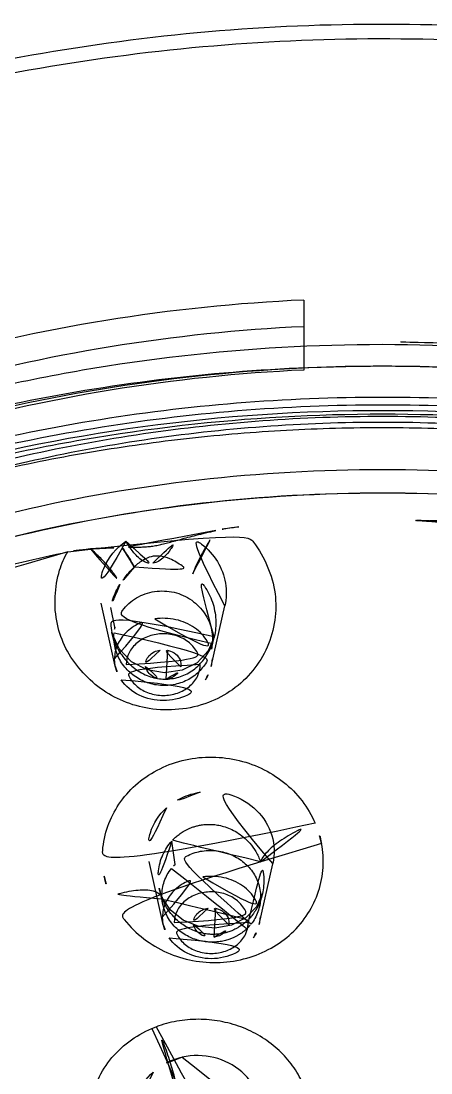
# Model space of a CAD drawing. Extents: x 16296684858 to 16296688009, y -37409618718 to -37409616409.
# Drawn here: x 16296685853.21 to 16296685863.59, y -37409617573.46 to -37409617546.79 of the extents above; entities that cross this region are included whole.
import ezdxf

# ---------------------------------------------------------------- set-up
doc = ezdxf.new("R2010")
doc.units = 0
doc.header["$LTSCALE"] = 10
doc.header["$MEASUREMENT"] = 0
doc.layers.get('0').update_dxf_attribs({"linetype": 'CONTINUOUS'})

msp = doc.modelspace()

# ---------------------------------------------------------------- linework, layer by layer
at = {"color": 7, "linetype": 'Continuous', "lineweight": 30}
for p, q in [((16296685860.36381, -37409617553.862343), (16296685860.36372, -37409617555.637398)), ((16296685855.592871, -37409617563.149933), (16296685855.2314, -37409617561.546021)), ((16296685855.584721, -37409617562.158401), (16296685855.480801, -37409617561.654442)), ((16296685858.02047, -37409617563.150238), (16296685858.366899, -37409617561.614868)), ((16296685855.499649, -37409617562.284409), (16296685855.585899, -37409617562.667168)), ((16296685858.028721, -37409617562.718613), (16296685858.100201, -37409617562.40181)), ((16296685856.88485, -37409617563.475243), (16296685856.925409, -37409617562.748329)), ((16296685855.592871, -37409617563.149933), (16296685855.57169, -37409617562.960381)), ((16296685858.0417, -37409617562.960381), (16296685858.02047, -37409617563.150238)), ((16296685857.10639, -37409617568.17308), (16296685857.02198, -37409617567.579369)), ((16296685856.80863, -37409617569.692528), (16296685856.449711, -37409617568.099983)), ((16296685859.236231, -37409617569.692833), (16296685859.5835, -37409617568.15374)), ((16296685856.7132, -37409617568.813972), (16296685856.79899, -37409617569.194931)), ((16296685856.77294, -37409617568.999283), (16296685856.71487, -37409617568.820824)), ((16296685859.24597, -37409617569.236107), (16296685859.320129, -37409617568.907089)), ((16296685858.100611, -37409617570.017853), (16296685858.138029, -37409617569.289917)), ((16296685856.80863, -37409617569.692528), (16296685856.787439, -37409617569.502968)), ((16296685858.938761, -37409617569.788643), (16296685858.983589, -37409617569.549927)), ((16296685859.25745, -37409617569.502968), (16296685859.236231, -37409617569.692833)), ((16296685856.521811, -37409617572.332474), (16296685856.62775, -37409617572.290154))]:
    msp.add_line(p, q, dxfattribs=at)
for points in [[(16296685858.09749, -37409617562.413582), (16296685857.94557, -37409617562.761177), (16296685857.66622, -37409617563.058357), (16296685857.285601, -37409617563.250511), (16296685856.84207, -37409617563.314217), (16296685856.40299, -37409617563.239868), (16296685856.004129, -37409617563.032318), (16296685855.686769, -37409617562.708931), (16296685855.507721, -37409617562.299461)], [(16296685859.320829, -37409617568.905258), (16296685859.171009, -37409617569.250816), (16296685858.899611, -37409617569.527542), (16296685858.53183, -37409617569.713913), (16296685858.123249, -37409617569.786499), (16296685857.707069, -37409617569.744019), (16296685857.315201, -37409617569.588913), (16296685856.99061, -37409617569.332397), (16296685856.773029, -37409617568.999496)]]:
    msp.add_lwpolyline(points, dxfattribs=at)
for centre, radius, start, end in [((16296685862.36367, -37409617598.937073), 44.012175, 87.3955453, 92.6044547), ((16296685862.36359, -37409617599.706848), 40.258658, 82.6784509, 97.3215491), ((16296685862.36359, -37409617599.646492), 40.199071, 84.808422, 95.1929513), ((16296685856.68782, -37409617562.40667), 1.130693, 167.3177686, 174.5796422), ((16296685856.9384, -37409617562.473251), 1.117591, 347.3667852, 354.6358293), ((16296685858.36825, -37409617568.115967), 2.491971, 10.8947583, 23.2976537), ((16296685857.908251, -37409617568.985931), 1.141803, 134.6104887, 141.4524286), ((16296685857.785219, -37409617567.98745), 2.520721, 191.0099337, 203.2494378), ((16296685858.18862, -37409617568.481216), 1.512472, 191.2427707, 202.1450662)]:
    msp.add_arc(centre, radius, start, end, dxfattribs=at)
for points, knots in [([(16296685838.436371, -37409617553.029137), (16296685840.97139, -37409617551.585327), (16296685846.404711, -37409617549.172546), (16296685855.129419, -37409617547.109581), (16296685864.175039, -37409617546.626968), (16296685873.1404, -37409617547.746811), (16296685881.63249, -37409617550.422127), (16296685889.27632, -37409617554.54583), (16296685895.72501, -37409617559.943871), (16296685899.087959, -37409617564.327873), (16296685900.45472, -37409617566.63784)], [0, 0, 0, 0, 0.12552644, 0.253952699, 0.383757922, 0.513215735, 0.640651098, 0.76469359, 0.884512769, 1, 1, 1, 1]), ([(16296685838.592569, -37409617553.293793), (16296685841.094, -37409617551.886131), (16296685846.44771, -37409617549.53054), (16296685855.034121, -37409617547.500923), (16296685863.93799, -37409617546.997887), (16296685872.77363, -37409617548.044617), (16296685881.162519, -37409617550.597397), (16296685888.743959, -37409617554.553101), (16296685895.184231, -37409617559.745941), (16296685898.591021, -37409617563.976387), (16296685899.993099, -37409617566.210403)], [0, 0, 0, 0, 0.125457381, 0.253874606, 0.383717193, 0.513251754, 0.64078535, 0.764908658, 0.884716325, 1, 1, 1, 1]), ([(16296685860.36381, -37409617553.862343), (16296685858.68504, -37409617553.938744), (16296685855.347509, -37409617554.282806), (16296685850.466339, -37409617555.367378), (16296685845.810181, -37409617556.998489), (16296685841.466311, -37409617559.145714), (16296685837.5154, -37409617561.769569), (16296685834.03162, -37409617564.822166), (16296685831.081169, -37409617568.247757), (16296685828.72131, -37409617571.983353), (16296685826.999161, -37409617575.959999), (16296685825.95048, -37409617580.101013), (16296685825.715441, -37409617582.924667), (16296685825.715521, -37409617584.328484)], [0, 0, 0, 0, 0.099210733, 0.197561228, 0.294551615, 0.389763592, 0.482889998, 0.57376039, 0.662366638, 0.748874286, 0.833626606, 0.91712652, 1, 1, 1, 1]), ([(16296685826.515511, -37409617584.328484), (16296685826.51544, -37409617582.956413), (16296685826.74498, -37409617580.196587), (16296685827.769131, -37409617576.149071), (16296685829.45105, -37409617572.261993), (16296685831.755859, -37409617568.610123), (16296685834.6376, -37409617565.26078), (16296685838.040421, -37409617562.275497), (16296685841.89978, -37409617559.708672), (16296685846.143311, -37409617557.607079), (16296685850.69236, -37409617556.009323), (16296685855.46175, -37409617554.945137), (16296685858.723209, -37409617554.605698), (16296685860.36385, -37409617554.529388)], [0, 0, 0, 0, 0.082880526, 0.166386338, 0.251142583, 0.337651706, 0.426256921, 0.517124145, 0.610245984, 0.705453023, 0.802439313, 0.90078784, 1, 1, 1, 1]), ([(16296685899.665291, -37409617586.045883), (16296685899.665211, -37409617584.631042), (16296685899.430229, -37409617581.78392), (16296685898.382059, -37409617577.606354), (16296685896.660971, -37409617573.593384), (16296685894.301901, -37409617569.8181), (16296685891.34992, -37409617566.348503), (16296685887.858789, -37409617563.246948), (16296685883.89806, -37409617560.572929), (16296685879.540119, -37409617558.372978), (16296685874.86268, -37409617556.685989), (16296685869.95155, -37409617555.543823), (16296685864.900961, -37409617554.968437), (16296685859.80724, -37409617554.969658), (16296685854.763269, -37409617555.546333), (16296685849.86208, -37409617556.687202), (16296685845.194071, -37409617558.370506), (16296685840.84341, -37409617560.565277), (16296685836.887621, -37409617563.233139), (16296685833.39843, -37409617566.328491), (16296685830.444389, -37409617569.794228), (16296685828.080009, -37409617573.570251), (16296685826.352989, -37409617577.588867), (16296685825.30089, -37409617581.774803), (16296685825.06522, -37409617584.628159), (16296685825.0653, -37409617586.045883)], [0, 0, 0, 0, 0.039480573, 0.079296804, 0.119690272, 0.160821969, 0.203059758, 0.246376118, 0.290732494, 0.336042186, 0.382252965, 0.429155458, 0.47642631, 0.523791486, 0.570989488, 0.617786329, 0.663899361, 0.709132394, 0.753418549, 0.796672849, 0.838889695, 0.88006022, 0.920531113, 0.960438825, 1, 1, 1, 1]), ([(16296685901.025749, -37409617587.723747), (16296685901.02533, -37409617585.616272), (16296685900.516331, -37409617581.350456), (16296685898.269831, -37409617575.243042), (16296685894.639311, -37409617569.634277), (16296685889.777809, -37409617564.740517), (16296685883.87981, -37409617560.738632), (16296685877.17182, -37409617557.773514), (16296685869.908159, -37409617555.950706), (16296685862.361641, -37409617555.335838), (16296685854.81539, -37409617555.951241), (16296685847.552361, -37409617557.774353), (16296685840.84539, -37409617560.739868), (16296685834.94833, -37409617564.741814), (16296685830.08753, -37409617569.635674), (16296685826.45793, -37409617575.245049), (16296685824.21244, -37409617581.353127), (16296685823.70435, -37409617585.619324), (16296685823.70442, -37409617587.726952)], [0, 0, 0, 0, 0.056788102, 0.114505619, 0.173904519, 0.235421111, 0.299151519, 0.36485857, 0.43204217, 0.500009946, 0.567975549, 0.635153529, 0.700853634, 0.764575878, 0.826087762, 0.88548764, 0.94320817, 1, 1, 1, 1]), ([(16296685825.7153, -37409617586.045883), (16296685825.715219, -37409617584.655937), (16296685825.945749, -37409617581.858597), (16296685826.9751, -37409617577.753769), (16296685828.66584, -37409617573.810478), (16296685830.98344, -37409617570.100922), (16296685833.883381, -37409617566.692017), (16296685837.31287, -37409617563.644798), (16296685841.20385, -37409617561.017509), (16296685845.485069, -37409617558.855942), (16296685850.080441, -37409617557.198257), (16296685854.90572, -37409617556.075722), (16296685859.86862, -37409617555.510078), (16296685864.87429, -37409617555.511093), (16296685869.83116, -37409617556.077744), (16296685874.647551, -37409617557.198837), (16296685879.234699, -37409617558.852966), (16296685883.509781, -37409617561.00956), (16296685887.396749, -37409617563.630898), (16296685890.82514, -37409617566.672073), (16296685893.72794, -37409617570.077164), (16296685896.05167, -37409617573.78746), (16296685897.749189, -37409617577.73642), (16296685898.783381, -37409617581.849541), (16296685899.015209, -37409617584.653061), (16296685899.015301, -37409617586.045883)], [0, 0, 0, 0, 0.039474285, 0.079290558, 0.119687987, 0.160818636, 0.203049312, 0.246357654, 0.290706797, 0.336012441, 0.382214469, 0.429115805, 0.476390614, 0.523763173, 0.570969719, 0.61777358, 0.66388826, 0.709126849, 0.753412861, 0.796664323, 0.838879123, 0.880053881, 0.920533265, 0.960444101, 1, 1, 1, 1]), ([(16296685860.36372, -37409617555.637398), (16296685858.723049, -37409617555.713707), (16296685855.46155, -37409617556.053146), (16296685850.692101, -37409617557.117378), (16296685846.14303, -37409617558.715157), (16296685841.899481, -37409617560.816772), (16296685838.040131, -37409617563.383636), (16296685834.637329, -37409617566.368919), (16296685831.755619, -37409617569.718269), (16296685829.45085, -37409617573.370117), (16296685827.768961, -37409617577.257187), (16296685826.744841, -37409617581.304672), (16296685826.515301, -37409617584.064461), (16296685826.515381, -37409617585.436478)], [0, 0, 0, 0, 0.099213552, 0.197563166, 0.294550231, 0.389757737, 0.482879749, 0.573746875, 0.66235175, 0.748860311, 0.833615793, 0.917120643, 1, 1, 1, 1]), ([(16296685824.372299, -37409617587.729851), (16296685824.389709, -37409617585.667099), (16296685824.920071, -37409617581.495628), (16296685827.157881, -37409617575.531593), (16296685830.739889, -37409617570.058937), (16296685835.517509, -37409617565.28669), (16296685841.301821, -37409617561.386047), (16296685847.87216, -37409617558.496536), (16296685854.98189, -37409617556.72081), (16296685862.366079, -37409617556.122093), (16296685869.7502, -37409617556.721718), (16296685876.859751, -37409617558.498306), (16296685883.429831, -37409617561.388519), (16296685889.21382, -37409617565.28978), (16296685893.991131, -37409617570.062508), (16296685897.57283, -37409617575.535507), (16296685899.81036, -37409617581.499786), (16296685900.340521, -37409617585.671387), (16296685900.357821, -37409617587.734192)], [0, 0, 0, 0, 0.05678601, 0.114514615, 0.173928905, 0.235458901, 0.299192793, 0.364892258, 0.432055309, 0.499996706, 0.567938184, 0.635101458, 0.700801363, 0.764536033, 0.826067175, 0.885482865, 0.943212823, 1, 1, 1, 1]), ([(16296685900.114321, -37409617587.75853), (16296685900.098921, -37409617585.708107), (16296685899.57535, -37409617581.561142), (16296685897.3554, -37409617575.631157), (16296685893.79826, -37409617570.189163), (16296685889.051649, -37409617565.443123), (16296685883.303459, -37409617561.563499), (16296685876.77319, -37409617558.689217), (16296685869.7062, -37409617556.922401), (16296685862.366079, -37409617556.326073), (16296685855.02593, -37409617556.921509), (16296685847.958879, -37409617558.687431), (16296685841.428499, -37409617561.56086), (16296685835.68012, -37409617565.43972), (16296685830.933201, -37409617570.185097), (16296685827.375641, -37409617575.62664), (16296685825.15523, -37409617581.556343), (16296685824.63135, -37409617585.703239), (16296685824.61581, -37409617587.753677)], [0, 0, 0, 0, 0.056786885, 0.114515065, 0.173928584, 0.235458445, 0.299193404, 0.364895142, 0.432061271, 0.500005875, 0.567949921, 0.635114431, 0.700813793, 0.7645461, 0.826073551, 0.885485329, 0.943212676, 1, 1, 1, 1]), ([(16296685825.065081, -37409617587.803146), (16296685825.065001, -37409617586.388947), (16296685825.2994, -37409617583.543716), (16296685826.34602, -37409617579.367928), (16296685828.06666, -37409617575.352631), (16296685830.42688, -37409617571.574692), (16296685833.38052, -37409617568.103554), (16296685836.871, -37409617565.002708), (16296685840.83256, -37409617562.328232), (16296685845.191351, -37409617560.128403), (16296685849.866619, -37409617558.442833), (16296685854.77206, -37409617557.301949), (16296685859.817301, -37409617556.726303), (16296685864.90942, -37409617556.726303), (16296685869.95471, -37409617557.301949), (16296685874.860279, -37409617558.442833), (16296685879.535721, -37409617560.128403), (16296685883.89476, -37409617562.328232), (16296685887.856609, -37409617565.002708), (16296685891.347441, -37409617568.103554), (16296685894.301451, -37409617571.574692), (16296685896.66209, -37409617575.3526), (16296685898.383181, -37409617579.367897), (16296685899.43026, -37409617583.543694), (16296685899.665001, -37409617586.388939), (16296685899.66507, -37409617587.803146)], [0, 0, 0, 0, 0.039462523, 0.07924376, 0.119632051, 0.160859264, 0.203083381, 0.246380295, 0.290743779, 0.336091656, 0.382276139, 0.429096748, 0.476314654, 0.523667787, 0.570886287, 0.617708052, 0.663894185, 0.709244101, 0.753609884, 0.796909198, 0.83913564, 0.880364919, 0.920754837, 0.960537117, 1, 1, 1, 1]), ([(16296685839.557079, -37409617563.098343), (16296685842.86722, -37409617560.98555), (16296685850.302469, -37409617557.734222), (16296685862.368971, -37409617556.11248), (16296685874.435061, -37409617557.737213), (16296685881.869511, -37409617560.990379), (16296685885.17914, -37409617563.104012)], [0, 0, 0, 0, 0.246043081, 0.499999746, 0.753956551, 1, 1, 1, 1]), ([(16296685884.816931, -37409617563.627937), (16296685883.240271, -37409617562.524971), (16296685879.85277, -37409617560.557549), (16296685874.32424, -37409617558.419533), (16296685868.437059, -37409617557.110497), (16296685862.368999, -37409617556.669563), (16296685856.300819, -37409617557.108978), (16296685850.413321, -37409617558.416519), (16296685844.884239, -37409617560.553123), (16296685841.496241, -37409617562.519707), (16296685839.91931, -37409617563.622269)], [0, 0, 0, 0, 0.121278671, 0.245636091, 0.372230775, 0.5, 0.627769225, 0.75436391, 0.87872133, 1, 1, 1, 1]), ([(16296685825.285891, -37409617587.96347), (16296685825.285879, -37409617587.707138), (16296685825.296129, -37409617587.19426), (16296685825.31851, -37409617586.438667), (16296685825.385679, -37409617585.69912), (16296685825.451651, -37409617584.971497), (16296685825.5522, -37409617584.245209), (16296685825.674141, -37409617583.515228), (16296685825.80805, -37409617582.781288), (16296685825.9676, -37409617582.032753), (16296685826.16317, -37409617581.277687), (16296685826.38126, -37409617580.494408), (16296685826.63345, -37409617579.699692), (16296685826.928101, -37409617578.874527), (16296685827.24869, -37409617578.032402), (16296685827.63059, -37409617577.157257), (16296685828.044029, -37409617576.260536), (16296685828.533649, -37409617575.3218), (16296685829.069981, -37409617574.358788), (16296685829.700359, -37409617573.343353), (16296685830.39757, -37409617572.304428), (16296685831.21174, -37409617571.205521), (16296685832.117519, -37409617570.089462), (16296685833.16675, -37409617568.91555), (16296685834.330059, -37409617567.738876), (16296685835.656071, -37409617566.529533), (16296685837.10326, -37409617565.343529), (16296685838.7146, -37409617564.16584), (16296685840.44519, -37409617563.04184), (16296685842.324011, -37409617561.967651), (16296685844.30847, -37409617560.977867), (16296685846.414881, -37409617560.07225), (16296685848.60832, -37409617559.273773), (16296685850.893089, -37409617558.585228), (16296685853.239441, -37409617558.020531), (16296685855.64377, -37409617557.582497), (16296685858.0839, -37409617557.277901), (16296685860.55415, -37409617557.108192), (16296685863.037531, -37409617557.076561), (16296685865.52709, -37409617557.183723), (16296685868.006531, -37409617557.430542), (16296685870.46773, -37409617557.816833), (16296685872.89517, -37409617558.3414), (16296685875.279369, -37409617559.002617), (16296685877.60605, -37409617559.797493), (16296685879.864691, -37409617560.722481), (16296685882.043051, -37409617561.773117), (16296685884.12812, -37409617562.942627), (16296685886.110411, -37409617564.225143), (16296685887.97743, -37409617565.611023), (16296685889.72439, -37409617567.095238), (16296685891.3466, -37409617568.672348), (16296685892.839991, -37409617570.339218), (16296685894.197611, -37409617572.089203), (16296685895.41091, -37409617573.91217), (16296685896.473909, -37409617575.799316), (16296685897.38147, -37409617577.741478), (16296685898.12933, -37409617579.729057), (16296685898.71447, -37409617581.753517), (16296685899.13463, -37409617583.806648), (16296685899.387739, -37409617585.879662), (16296685899.44418, -37409617587.269547), (16296685899.44422, -37409617587.96347)], [0, 0, 0, 0, 0.007190914, 0.014390699, 0.021197445, 0.028018065, 0.034884836, 0.041759434, 0.048779693, 0.055812195, 0.063224423, 0.070656159, 0.078620257, 0.086607574, 0.095234104, 0.103891932, 0.113388313, 0.122928724, 0.133585619, 0.144304038, 0.156447333, 0.168675758, 0.182657578, 0.196755371, 0.212828127, 0.229053252, 0.247080326, 0.265290118, 0.28501589, 0.30493842, 0.325971293, 0.347192247, 0.369225933, 0.391418619, 0.41409903, 0.43689168, 0.45994238, 0.483047501, 0.506317209, 0.529578279, 0.552915605, 0.57617996, 0.59943031, 0.622546252, 0.645549679, 0.668364682, 0.690974428, 0.713353614, 0.735386226, 0.757163423, 0.778535544, 0.7996462, 0.820584076, 0.841267779, 0.861726601, 0.881960123, 0.901971914, 0.921806839, 0.94147382, 0.961027832, 0.980533417, 1, 1, 1, 1]), ([(16296685884.675949, -37409617563.858162), (16296685883.119909, -37409617562.743118), (16296685879.766569, -37409617560.752548), (16296685874.275579, -37409617558.588226), (16296685868.415409, -37409617557.262222), (16296685862.368959, -37409617556.815453), (16296685856.322399, -37409617557.260696), (16296685850.46191, -37409617558.585228), (16296685844.970381, -37409617560.748169), (16296685841.61656, -37409617562.7379), (16296685840.06023, -37409617563.852524)], [0, 0, 0, 0, 0.12116473, 0.245498095, 0.372141908, 0.500000532, 0.627858983, 0.754502445, 0.878835522, 1, 1, 1, 1]), ([(16296685896.56522, -37409617586.636948), (16296685896.56514, -37409617585.340134), (16296685896.349779, -37409617582.729912), (16296685895.388781, -37409617578.898987), (16296685893.810249, -37409617575.218567), (16296685891.646669, -37409617571.756653), (16296685888.94006, -37409617568.575783), (16296685885.7397, -37409617565.732689), (16296685882.109079, -37409617563.281502), (16296685878.115459, -37409617561.265259), (16296685873.82918, -37409617559.718819), (16296685869.328171, -37409617558.671181), (16296685864.69735, -37409617558.1427), (16296685860.025669, -37409617558.143051), (16296685855.399309, -37409617558.67141), (16296685850.90461, -37409617559.717232), (16296685846.62393, -37409617561.260437), (16296685842.634621, -37409617563.272476), (16296685839.007271, -37409617565.718437), (16296685835.808109, -37409617568.555946), (16296685833.09918, -37409617571.733337), (16296685830.9303, -37409617575.19622), (16296685829.34597, -37409617578.882263), (16296685828.38117, -37409617582.72123), (16296685828.16515, -37409617585.33741), (16296685828.16523, -37409617586.636948)], [0, 0, 0, 0, 0.039467512, 0.079288874, 0.119704634, 0.16084154, 0.203071313, 0.24638142, 0.290724294, 0.336020102, 0.382189092, 0.429075161, 0.476349266, 0.523730432, 0.570947826, 0.617756344, 0.663861518, 0.709106572, 0.753390268, 0.796640123, 0.838851502, 0.880032855, 0.920531911, 0.960449584, 1, 1, 1, 1]), ([(16296685828.865219, -37409617586.636948), (16296685828.86516, -37409617585.36657), (16296685829.07584, -37409617582.809853), (16296685830.016701, -37409617579.057571), (16296685831.562269, -37409617575.452873), (16296685833.681021, -37409617572.061829), (16296685836.33214, -37409617568.94558), (16296685839.467529, -37409617566.159981), (16296685843.024549, -37409617563.758553), (16296685846.9366, -37409617561.783699), (16296685851.134529, -37409617560.269363), (16296685855.542179, -37409617559.243553), (16296685860.07687, -37409617558.726021), (16296685864.65173, -37409617558.726181), (16296685869.18256, -37409617559.24334), (16296685873.5849, -37409617560.267212), (16296685877.77836, -37409617561.778473), (16296685881.687099, -37409617563.74929), (16296685885.24169, -37409617566.145653), (16296685888.376619, -37409617568.925789), (16296685891.030809, -37409617572.038612), (16296685893.155621, -37409617575.430672), (16296685894.70776, -37409617579.04097), (16296685895.65324, -37409617582.801224), (16296685895.86515, -37409617585.363876), (16296685895.865219, -37409617586.636948)], [0, 0, 0, 0, 0.039470344, 0.079285515, 0.119694774, 0.160825485, 0.203058535, 0.246381229, 0.290734148, 0.336032795, 0.382191341, 0.42906277, 0.476322219, 0.523690669, 0.570898633, 0.617701681, 0.663807516, 0.709064969, 0.753365147, 0.796632508, 0.838852555, 0.880033368, 0.920530722, 0.960445513, 1, 1, 1, 1]), ([(16296685879.999599, -37409617562.93956), (16296685877.3265, -37409617561.561699), (16296685871.54183, -37409617559.459808), (16296685862.36384, -37409617558.409317), (16296685853.18598, -37409617559.459732), (16296685847.401501, -37409617561.561546), (16296685844.72854, -37409617562.939377)], [0, 0, 0, 0, 0.247161741, 0.500008756, 0.752849527, 1, 1, 1, 1]), ([(16296685854.39209, -37409617560.24852), (16296685854.294649, -37409617560.387192), (16296685854.147829, -37409617560.762161), (16296685854.039419, -37409617561.386742), (16296685854.091761, -37409617562.070793), (16296685854.320869, -37409617562.716873), (16296685854.706711, -37409617563.266586), (16296685855.199221, -37409617563.732162), (16296685855.79413, -37409617564.058937), (16296685856.4723, -37409617564.255493), (16296685857.21208, -37409617564.268822), (16296685857.94035, -37409617564.109947), (16296685858.58103, -37409617563.762642), (16296685859.10067, -37409617563.283333), (16296685859.466551, -37409617562.67083), (16296685859.662781, -37409617561.998947), (16296685859.66749, -37409617561.286743), (16296685859.473539, -37409617560.604736), (16296685859.143459, -37409617560.035156), (16296685858.87019, -37409617559.717812), (16296685858.72558, -37409617559.612373)], [0, 0, 0, 0, 0.041704461, 0.097148922, 0.155247653, 0.208357037, 0.263852441, 0.318973155, 0.373729013, 0.429264534, 0.491109972, 0.553868835, 0.610535893, 0.668462297, 0.725692269, 0.783970729, 0.83864995, 0.898791314, 0.955961335, 1, 1, 1, 1]), ([(16296685858.140421, -37409617559.70639), (16296685858.05372, -37409617559.726669), (16296685857.888229, -37409617559.764877), (16296685857.652121, -37409617559.821899), (16296685857.439461, -37409617559.876747), (16296685857.24851, -37409617559.928497), (16296685857.07678, -37409617559.975868), (16296685856.92137, -37409617560.018349), (16296685856.778629, -37409617560.055054), (16296685856.644131, -37409617560.084648), (16296685856.51333, -37409617560.105911), (16296685856.381741, -37409617560.118988), (16296685856.24531, -37409617560.126053), (16296685856.09935, -37409617560.129829), (16296685855.93861, -37409617560.132736), (16296685855.825911, -37409617560.134628), (16296685855.76614, -37409617560.135933)], [0, 0, 0, 0, 0.110199411, 0.210210828, 0.300606067, 0.381997998, 0.45506219, 0.521084186, 0.58139428, 0.637446346, 0.691469185, 0.74530603, 0.801017701, 0.860509341, 0.926004609, 1, 1, 1, 1]), ([(16296685857.552731, -37409617560.805367), (16296685857.58004, -37409617560.731323), (16296685857.649561, -37409617560.56517), (16296685857.78376, -37409617560.300072), (16296685857.950159, -37409617560.006577), (16296685858.07539, -37409617559.806381), (16296685858.140421, -37409617559.70639)], [0, 0, 0, 0, 0.189422876, 0.432727522, 0.713408594, 1, 1, 1, 1]), ([(16296685858.72521, -37409617559.612411), (16296685858.6619, -37409617559.618149), (16296685858.533039, -37409617559.632957), (16296685858.337931, -37409617559.66433), (16296685858.206631, -37409617559.691338), (16296685858.140421, -37409617559.70639)], [0, 0, 0, 0, 0.321743768, 0.656277754, 1, 1, 1, 1]), ([(16296685855.86207, -37409617559.977676), (16296685855.61467, -37409617560.143333), (16296685855.21067, -37409617560.630203), (16296685855.16707, -37409617561.260849), (16296685855.23148, -37409617561.546333)], [0, 0, 0, 0, 0.504306529, 1, 1, 1, 1]), ([(16296685855.86207, -37409617559.977676), (16296685855.89661, -37409617560.036163), (16296685855.960711, -37409617560.137802), (16296685856.065269, -37409617560.277443), (16296685856.177839, -37409617560.399101), (16296685856.29801, -37409617560.489197), (16296685856.42622, -37409617560.537849), (16296685856.5049, -37409617560.54097), (16296685856.54631, -37409617560.53492)], [0, 0, 0, 0, 0.219053489, 0.387157554, 0.56188452, 0.752857348, 0.865032183, 1, 1, 1, 1]), ([(16296685856.54631, -37409617560.53492), (16296685856.65103, -37409617560.519539), (16296685856.82341, -37409617560.403473), (16296685857.04072, -37409617560.131607), (16296685857.16197, -37409617559.916924), (16296685857.233219, -37409617559.776413)], [0, 0, 0, 0, 0.302282721, 0.550098314, 1, 1, 1, 1]), ([(16296685858.366711, -37409617561.615623), (16296685858.40896, -37409617561.428413), (16296685858.4191, -37409617561.030609), (16296685858.2061, -37409617560.470901), (16296685857.79661, -37409617560.019363), (16296685857.42812, -37409617559.833717), (16296685857.233219, -37409617559.776413)], [0, 0, 0, 0, 0.243470674, 0.490023412, 0.742260887, 1, 1, 1, 1]), ([(16296685854.39246, -37409617560.248444), (16296685853.61039, -37409617560.407944), (16296685852.058491, -37409617560.774147), (16296685849.774969, -37409617561.465027), (16296685848.287571, -37409617562.01976), (16296685847.555731, -37409617562.320007)], [0, 0, 0, 0, 0.334754749, 0.668236742, 1, 1, 1, 1]), ([(16296685854.96549, -37409617560.17247), (16296685854.89967, -37409617560.176743), (16296685854.7696, -37409617560.188103), (16296685854.578409, -37409617560.213501), (16296685854.45351, -37409617560.235977), (16296685854.39246, -37409617560.248444)], [0, 0, 0, 0, 0.342087146, 0.676883166, 1, 1, 1, 1]), ([(16296685854.96549, -37409617560.17247), (16296685855.05444, -37409617560.167297), (16296685855.23189, -37409617560.156502), (16296685855.49877, -37409617560.143402), (16296685855.67676, -37409617560.137894), (16296685855.76614, -37409617560.135933)], [0, 0, 0, 0, 0.333502712, 0.665392248, 1, 1, 1, 1]), ([(16296685854.96549, -37409617560.17247), (16296685855.05389, -37409617560.248711), (16296685855.221901, -37409617560.403107), (16296685855.4396, -37409617560.640419), (16296685855.60672, -37409617560.862411), (16296685855.684191, -37409617561.008904), (16296685855.711691, -37409617561.075577)], [0, 0, 0, 0, 0.296642201, 0.579264114, 0.817861564, 1, 1, 1, 1]), ([(16296685856.07457, -37409617560.628853), (16296685856.04966, -37409617560.584351), (16296685855.99292, -37409617560.487213), (16296685855.896191, -37409617560.332527), (16296685855.81786, -37409617560.212982), (16296685855.772539, -37409617560.145332), (16296685855.76614, -37409617560.135811)], [0, 0, 0, 0, 0.262950992, 0.580091502, 0.940782817, 1, 1, 1, 1]), ([(16296685856.074551, -37409617560.62886), (16296685856.145651, -37409617560.559822), (16296685856.27791, -37409617560.456123), (16296685856.499559, -37409617560.357162), (16296685856.73381, -37409617560.346382), (16296685856.952551, -37409617560.405937), (16296685857.135401, -37409617560.507553), (16296685857.33143, -37409617560.629784), (16296685857.46546, -37409617560.735703), (16296685857.552731, -37409617560.805367)], [0, 0, 0, 0, 0.177090757, 0.297152121, 0.427531284, 0.587401961, 0.695467254, 0.800470501, 1, 1, 1, 1]), ([(16296685846.22028, -37409617562.899292), (16296685846.976151, -37409617562.553207), (16296685850.082371, -37409617561.258812), (16296685853.36322, -37409617560.389267), (16296685855.86207, -37409617559.977676)], [0, 0, 0, 0, 0.247137206, 1, 1, 1, 1]), ([(16296685856.074631, -37409617560.628906), (16296685856.025351, -37409617560.677277), (16296685855.933929, -37409617560.774834), (16296685855.81551, -37409617560.926338), (16296685855.74411, -37409617561.026649), (16296685855.71137, -37409617561.075417)], [0, 0, 0, 0, 0.359373154, 0.694407715, 1, 1, 1, 1]), ([(16296685855.71137, -37409617561.075417), (16296685855.67252, -37409617561.132713), (16296685855.60306, -37409617561.253464), (16296685855.52548, -37409617561.448387), (16296685855.492491, -37409617561.584969), (16296685855.480801, -37409617561.654442)], [0, 0, 0, 0, 0.330986823, 0.663168574, 1, 1, 1, 1]), ([(16296685858.100201, -37409617562.40181), (16296685858.13221, -37409617562.259369), (16296685858.15575, -37409617561.958763), (16296685858.07197, -37409617561.514229), (16296685857.870001, -37409617561.111214), (16296685857.664949, -37409617560.894814), (16296685857.55267, -37409617560.805443)], [0, 0, 0, 0, 0.247212468, 0.503248373, 0.757037479, 1, 1, 1, 1]), ([(16296685858.05109, -37409617562.577728), (16296685858.063379, -37409617562.447304), (16296685858.04241, -37409617562.178452), (16296685857.870649, -37409617561.781883), (16296685857.541571, -37409617561.448799), (16296685857.086651, -37409617561.240898), (16296685856.585329, -37409617561.224487), (16296685856.11517, -37409617561.383652), (16296685855.75412, -37409617561.712669), (16296685855.618919, -37409617562.006523), (16296685855.584721, -37409617562.158386)], [0, 0, 0, 0, 0.106700194, 0.214942072, 0.345760753, 0.478809088, 0.612696139, 0.744784925, 0.873199721, 1, 1, 1, 1]), ([(16296685858.100189, -37409617562.40181), (16296685858.0709, -37409617562.531693), (16296685857.97961, -37409617562.776443), (16296685857.757999, -37409617563.093788), (16296685857.464701, -37409617563.33149), (16296685857.116819, -37409617563.463814), (16296685856.748779, -37409617563.488243), (16296685856.37607, -37409617563.396439), (16296685856.04199, -37409617563.193779), (16296685855.76902, -37409617562.909813), (16296685855.56493, -37409617562.552094), (16296685855.457069, -37409617562.122948), (16296685855.462271, -37409617561.80928), (16296685855.48686, -37409617561.65522)], [0, 0, 0, 0, 0.092075537, 0.17816744, 0.264984359, 0.348969609, 0.43150917, 0.516312152, 0.610303186, 0.69781737, 0.786110237, 0.892100168, 1, 1, 1, 1]), ([(16296685856.59218, -37409617561.947853), (16296685856.768459, -37409617561.921967), (16296685857.12767, -37409617561.93428), (16296685857.60927, -37409617562.136841), (16296685857.95466, -37409617562.495918), (16296685858.041691, -37409617562.810478), (16296685858.0417, -37409617562.960381)], [0, 0, 0, 0, 0.269790743, 0.530639019, 0.773008521, 1, 1, 1, 1]), ([(16296685855.57169, -37409617562.960381), (16296685855.57168, -37409617562.84053), (16296685855.62542, -37409617562.592621), (16296685855.85054, -37409617562.277031), (16296685856.185989, -37409617562.047447), (16296685856.453279, -37409617561.968224), (16296685856.59218, -37409617561.947853)], [0, 0, 0, 0, 0.230781024, 0.472346901, 0.729612126, 1, 1, 1, 1]), ([(16296685855.56218, -37409617562.299828), (16296685855.55018, -37409617562.426033), (16296685855.56831, -37409617562.680443), (16296685855.71117, -37409617563.029488), (16296685855.952881, -37409617563.317467), (16296685856.26823, -37409617563.528816), (16296685856.63553, -37409617563.642097), (16296685857.01618, -37409617563.641037), (16296685857.376631, -37409617563.539253), (16296685857.68495, -37409617563.336601), (16296685857.91325, -37409617563.055367), (16296685858.003201, -37409617562.83223), (16296685858.028931, -37409617562.717667)], [0, 0, 0, 0, 0.103062826, 0.203063501, 0.301842622, 0.404328821, 0.507626689, 0.609536403, 0.709654764, 0.808039201, 0.904551809, 1, 1, 1, 1]), ([(16296685855.869431, -37409617563.106308), (16296685855.869431, -37409617563.003967), (16296685855.921961, -37409617562.790718), (16296685856.13648, -37409617562.532578), (16296685856.446581, -37409617562.364517), (16296685856.806601, -37409617562.306396), (16296685857.16663, -37409617562.364517), (16296685857.47677, -37409617562.532562), (16296685857.691351, -37409617562.790672), (16296685857.74391, -37409617563.003937), (16296685857.743919, -37409617563.106308)], [0, 0, 0, 0, 0.114310562, 0.235125245, 0.364642592, 0.49997985, 0.635319504, 0.764849306, 0.885681429, 1, 1, 1, 1]), ([(16296685856.72864, -37409617562.737343), (16296685856.623249, -37409617562.752808), (16296685856.466499, -37409617562.827133), (16296685856.363331, -37409617563.0075), (16296685856.353479, -37409617563.107384), (16296685856.36047, -37409617563.154167)], [0, 0, 0, 0, 0.524919579, 0.766803103, 1, 1, 1, 1]), ([(16296685857.250669, -37409617563.164589), (16296685857.26169, -37409617563.106812), (16296685857.24869, -37409617562.978363), (16296685857.126631, -37409617562.823738), (16296685856.940741, -37409617562.734329), (16296685856.7985, -37409617562.727249), (16296685856.72864, -37409617562.737343)], [0, 0, 0, 0, 0.226754721, 0.467101735, 0.727802543, 1, 1, 1, 1]), ([(16296685857.743919, -37409617563.106308), (16296685857.743919, -37409617563.208672), (16296685857.691389, -37409617563.421913), (16296685857.476879, -37409617563.680038), (16296685857.16679, -37409617563.848091), (16296685856.80677, -37409617563.906227), (16296685856.44672, -37409617563.848099), (16296685856.13658, -37409617563.680077), (16296685855.921989, -37409617563.421944), (16296685855.86944, -37409617563.208672), (16296685855.869431, -37409617563.106308)], [0, 0, 0, 0, 0.114308662, 0.235119327, 0.364633877, 0.499970622, 0.635312412, 0.764855095, 0.885690785, 1, 1, 1, 1]), ([(16296685856.36047, -37409617563.154167), (16296685856.37582, -37409617563.256706), (16296685856.532539, -37409617563.455063), (16296685856.76922, -37409617563.492233), (16296685856.88485, -37409617563.475273)], [0, 0, 0, 0, 0.470111248, 1, 1, 1, 1]), ([(16296685856.88485, -37409617563.475273), (16296685856.972281, -37409617563.46225), (16296685857.137341, -37409617563.396797), (16296685857.235781, -37409617563.242622), (16296685857.250669, -37409617563.164589)], [0, 0, 0, 0, 0.526709071, 1, 1, 1, 1]), ([(16296685855.74188, -37409617563.491524), (16296685855.853951, -37409617563.657097), (16296685856.185789, -37409617563.931381), (16296685856.8083, -37409617564.06617), (16296685857.430441, -37409617563.930077), (16296685857.76152, -37409617563.655052), (16296685857.8731, -37409617563.489212)], [0, 0, 0, 0, 0.244705046, 0.500077808, 0.755397943, 1, 1, 1, 1]), ([(16296685860.657061, -37409617567.130379), (16296685860.567841, -37409617566.928421), (16296685860.343241, -37409617566.541634), (16296685859.869961, -37409617566.065193), (16296685859.29624, -37409617565.711693), (16296685858.650499, -37409617565.492867), (16296685857.965099, -37409617565.424492), (16296685857.27949, -37409617565.513283), (16296685856.641951, -37409617565.757896), (16296685856.093399, -37409617566.135811), (16296685855.664949, -37409617566.625427), (16296685855.377371, -37409617567.198273), (16296685855.2442, -37409617567.82766), (16296685855.27182, -37409617568.258057), (16296685855.31089, -37409617568.468842)], [0, 0, 0, 0, 0.083525477, 0.167279565, 0.251506634, 0.336254886, 0.423061804, 0.509846371, 0.595428559, 0.678991252, 0.759395022, 0.838992048, 0.918900612, 1, 1, 1, 1]), ([(16296685857.738211, -37409617566.342972), (16296685857.57947, -37409617566.36628), (16296685857.270309, -37409617566.457588), (16296685857.001141, -37409617566.635834), (16296685856.885321, -37409617566.741653)], [0, 0, 0, 0, 0.505620347, 1, 1, 1, 1]), ([(16296685859.583509, -37409617568.153671), (16296685859.636129, -37409617567.920227), (16296685859.615681, -37409617567.409317), (16296685859.20775, -37409617566.755386), (16296685858.53138, -37409617566.350029), (16296685857.995831, -37409617566.305161), (16296685857.738211, -37409617566.342957)], [0, 0, 0, 0, 0.239026147, 0.484540868, 0.739923844, 1, 1, 1, 1]), ([(16296685856.885321, -37409617566.741653), (16296685856.70182, -37409617566.909271), (16296685856.41577, -37409617567.342216), (16296685856.39607, -37409617567.86161), (16296685856.44969, -37409617568.099747)], [0, 0, 0, 0, 0.504499159, 1, 1, 1, 1]), ([(16296685859.269739, -37409617568.104309), (16296685859.238029, -37409617568.01516), (16296685859.160641, -37409617567.849297), (16296685859.011749, -37409617567.640091), (16296685858.8463, -37409617567.477821), (16296685858.67635, -37409617567.357002), (16296685858.505051, -37409617567.267937), (16296685858.33997, -37409617567.20813), (16296685858.18606, -37409617567.172707), (16296685858.04608, -37409617567.156532), (16296685857.920231, -37409617567.155296), (16296685857.80685, -37409617567.165352), (16296685857.7036, -37409617567.183632), (16296685857.609329, -37409617567.208214), (16296685857.52352, -37409617567.237289), (16296685857.446211, -37409617567.269287), (16296685857.37682, -37409617567.303169), (16296685857.31459, -37409617567.338089), (16296685857.258341, -37409617567.373734), (16296685857.20726, -37409617567.40995), (16296685857.1607, -37409617567.446404), (16296685857.11869, -37409617567.48246), (16296685857.08148, -37409617567.517036), (16296685857.050091, -37409617567.549408), (16296685857.0299, -37409617567.569107), (16296685857.02194, -37409617567.579376)], [0, 0, 0, 0, 0.102088923, 0.196109151, 0.275543093, 0.350978762, 0.420256917, 0.483217342, 0.53990029, 0.590257661, 0.634957212, 0.67544806, 0.712881346, 0.747966959, 0.780439566, 0.810564915, 0.8381677, 0.863707958, 0.887519977, 0.909969862, 0.931230144, 0.951299605, 0.969683207, 0.985981709, 1, 1, 1, 1]), ([(16296685859.269779, -37409617568.104309), (16296685859.28672, -37409617568.063293), (16296685859.334629, -37409617567.976433), (16296685859.440519, -37409617567.848091), (16296685859.584909, -37409617567.712959), (16296685859.833031, -37409617567.523689), (16296685860.19013, -37409617567.316277), (16296685860.501141, -37409617567.186752), (16296685860.657061, -37409617567.130379)], [0, 0, 0, 0, 0.076252038, 0.171670165, 0.286774884, 0.418526118, 0.711785273, 1, 1, 1, 1]), ([(16296685860.81531, -37409617567.644974), (16296685860.85384, -37409617567.843758), (16296685860.881531, -37409617568.254753), (16296685860.763849, -37409617568.866249), (16296685860.491501, -37409617569.441353), (16296685860.07617, -37409617569.936073), (16296685859.544411, -37409617570.320488), (16296685858.925079, -37409617570.576103), (16296685858.244921, -37409617570.685944), (16296685857.551491, -37409617570.63369), (16296685856.8883, -37409617570.430763), (16296685856.29426, -37409617570.076591), (16296685855.797461, -37409617569.592781), (16296685855.56011, -37409617569.192719), (16296685855.469179, -37409617568.982483)], [0, 0, 0, 0, 0.076624546, 0.153931067, 0.233247722, 0.314839154, 0.395737806, 0.479240583, 0.566159657, 0.654048665, 0.740139019, 0.826328632, 0.913321132, 1, 1, 1, 1]), ([(16296685857.02198, -37409617567.579369), (16296685856.92992, -37409617567.682327), (16296685856.77635, -37409617567.92247), (16296685856.663851, -37409617568.339531), (16296685856.676729, -37409617568.632584), (16296685856.705191, -37409617568.776108)], [0, 0, 0, 0, 0.324276672, 0.656481206, 1, 1, 1, 1]), ([(16296685859.0292, -37409617569.687927), (16296685859.10301, -37409617569.595009), (16296685859.221291, -37409617569.385262), (16296685859.292179, -37409617569.032478), (16296685859.2411, -37409617568.674004), (16296685859.08032, -37409617568.347229), (16296685858.824921, -37409617568.079247), (16296685858.49752, -37409617567.896683), (16296685858.12879, -37409617567.805077), (16296685857.74711, -37409617567.822701), (16296685857.393009, -37409617567.945137), (16296685857.19169, -37409617568.089973), (16296685857.10639, -37409617568.17308)], [0, 0, 0, 0, 0.097764123, 0.194639257, 0.291298718, 0.390646093, 0.489958642, 0.591586338, 0.695437147, 0.799054855, 0.901883881, 1, 1, 1, 1]), ([(16296685857.015249, -37409617568.274399), (16296685856.975929, -37409617568.323822), (16296685856.905849, -37409617568.428802), (16296685856.82901, -37409617568.600433), (16296685856.78245, -37409617568.780418), (16296685856.76712, -37409617568.9645), (16296685856.784361, -37409617569.149231), (16296685856.83329, -37409617569.331093), (16296685856.912371, -37409617569.504997), (16296685857.018761, -37409617569.664673), (16296685857.148689, -37409617569.804993), (16296685857.29631, -37409617569.920258), (16296685857.45022, -37409617570.008087), (16296685857.599039, -37409617570.069832), (16296685857.73637, -37409617570.109894), (16296685857.861099, -37409617570.133392), (16296685857.97361, -37409617570.144379), (16296685858.07448, -37409617570.145927), (16296685858.16452, -37409617570.140503), (16296685858.244761, -37409617570.130363), (16296685858.316271, -37409617570.11705), (16296685858.38002, -37409617570.101738), (16296685858.43692, -37409617570.08519), (16296685858.487789, -37409617570.068047), (16296685858.53339, -37409617570.050713), (16296685858.574329, -37409617570.03347), (16296685858.611139, -37409617570.016533), (16296685858.644291, -37409617570.000092), (16296685858.67417, -37409617569.984192), (16296685858.701151, -37409617569.968979), (16296685858.72554, -37409617569.954453), (16296685858.747589, -37409617569.940659), (16296685858.773161, -37409617569.923927), (16296685858.8009, -37409617569.904716), (16296685858.829741, -37409617569.883324), (16296685858.85372, -37409617569.864487), (16296685858.876249, -37409617569.84597), (16296685858.89674, -37409617569.82782), (16296685858.918699, -37409617569.809036), (16296685858.93033, -37409617569.794312), (16296685858.938721, -37409617569.788612)], [0, 0, 0, 0, 0.051869345, 0.103103897, 0.153778429, 0.203849196, 0.254084607, 0.305413131, 0.35783113, 0.410309922, 0.462345103, 0.514239547, 0.563518387, 0.607467703, 0.646284132, 0.680811527, 0.711576022, 0.739030478, 0.763586779, 0.785609665, 0.805422306, 0.823298327, 0.839448587, 0.854075756, 0.867383227, 0.879504522, 0.89056064, 0.900660618, 0.909897616, 0.918353952, 0.926105767, 0.933212953, 0.939721054, 0.951193987, 0.960930436, 0.969202729, 0.976243743, 0.984884924, 0.991669456, 1, 1, 1, 1]), ([(16296685858.983589, -37409617569.549927), (16296685859.01441, -37409617569.517288), (16296685859.075331, -37409617569.445297), (16296685859.15873, -37409617569.321922), (16296685859.234421, -37409617569.176743), (16296685859.297729, -37409617569.008163), (16296685859.34273, -37409617568.815292), (16296685859.361521, -37409617568.597366), (16296685859.342649, -37409617568.354683), (16296685859.299841, -37409617568.189072), (16296685859.269739, -37409617568.104309)], [0, 0, 0, 0, 0.086978568, 0.182364373, 0.288016554, 0.403547344, 0.530401808, 0.67066663, 0.825705014, 1, 1, 1, 1]), ([(16296685856.787439, -37409617569.502968), (16296685856.787439, -37409617569.383148), (16296685856.841181, -37409617569.135208), (16296685857.066299, -37409617568.819618), (16296685857.401739, -37409617568.590042), (16296685857.669029, -37409617568.510834), (16296685857.80794, -37409617568.490433)], [0, 0, 0, 0, 0.230781024, 0.472346901, 0.729612126, 1, 1, 1, 1]), ([(16296685857.80794, -37409617568.490433), (16296685857.984209, -37409617568.464546), (16296685858.34343, -37409617568.476898), (16296685858.82502, -37409617568.679451), (16296685859.17042, -37409617569.038513), (16296685859.25745, -37409617569.353073), (16296685859.25745, -37409617569.502968)], [0, 0, 0, 0, 0.269790743, 0.530639019, 0.773008521, 1, 1, 1, 1]), ([(16296685856.787439, -37409617569.051453), (16296685856.78376, -37409617569.018539), (16296685856.757111, -37409617568.955658), (16296685856.66914, -37409617568.879173), (16296685856.53697, -37409617568.832703), (16296685856.36635, -37409617568.811234), (16296685856.16283, -37409617568.818542), (16296685855.93766, -37409617568.851013), (16296685855.703079, -37409617568.906448), (16296685855.54686, -37409617568.955658), (16296685855.469179, -37409617568.982483)], [0, 0, 0, 0, 0.065759022, 0.140306194, 0.23501861, 0.354278032, 0.497490481, 0.658638292, 0.828380259, 1, 1, 1, 1]), ([(16296685857.08519, -37409617569.648911), (16296685857.08519, -37409617569.54657), (16296685857.13772, -37409617569.333313), (16296685857.35224, -37409617569.07518), (16296685857.66234, -37409617568.907127), (16296685858.02236, -37409617568.848999), (16296685858.382389, -37409617568.907127), (16296685858.69253, -37409617569.07515), (16296685858.907101, -37409617569.333267), (16296685858.95966, -37409617569.546562), (16296685858.959681, -37409617569.648911)], [0, 0, 0, 0, 0.114310177, 0.235124084, 0.364640863, 0.499978744, 0.635321184, 0.764849949, 0.885682912, 1, 1, 1, 1]), ([(16296685856.78772, -37409617569.051331), (16296685856.827101, -37409617569.148132), (16296685856.91214, -37409617569.308037), (16296685857.060169, -37409617569.495644), (16296685857.19709, -37409617569.62561), (16296685857.333309, -37409617569.726181), (16296685857.479231, -37409617569.810547), (16296685857.63677, -37409617569.876038), (16296685857.78812, -37409617569.918762), (16296685857.923519, -37409617569.941658), (16296685858.03616, -37409617569.948792), (16296685858.129709, -37409617569.9468), (16296685858.20718, -37409617569.940033), (16296685858.2766, -37409617569.930038), (16296685858.35293, -37409617569.914482), (16296685858.427389, -37409617569.894272), (16296685858.49165, -37409617569.872437), (16296685858.552099, -37409617569.848923), (16296685858.61195, -37409617569.821899), (16296685858.669451, -37409617569.792168), (16296685858.71438, -37409617569.766312), (16296685858.75362, -37409617569.74176), (16296685858.78998, -37409617569.717216), (16296685858.819799, -37409617569.69558), (16296685858.848339, -37409617569.673813), (16296685858.87434, -37409617569.652763), (16296685858.900089, -37409617569.630638), (16296685858.92029, -37409617569.612053), (16296685858.94928, -37409617569.586937), (16296685858.96571, -37409617569.560257), (16296685858.983391, -37409617569.549812)], [0, 0, 0, 0, 0.116890419, 0.200853587, 0.266351382, 0.327482859, 0.389882674, 0.454456714, 0.51779676, 0.565406531, 0.607812764, 0.643847039, 0.669980436, 0.694772099, 0.72225936, 0.757087335, 0.780995345, 0.798140386, 0.829631195, 0.854406007, 0.870532832, 0.887596328, 0.90617895, 0.919602025, 0.928793003, 0.946332348, 0.957025526, 0.966761455, 0.977027145, 1, 1, 1, 1]), ([(16296685857.944389, -37409617569.279961), (16296685857.83897, -37409617569.295418), (16296685857.682159, -37409617569.369797), (16296685857.57902, -37409617569.550247), (16296685857.569229, -37409617569.650177), (16296685857.576269, -37409617569.697006)], [0, 0, 0, 0, 0.524919812, 0.766799906, 1, 1, 1, 1]), ([(16296685858.46719, -37409617569.705437), (16296685858.47773, -37409617569.647659), (16296685858.46389, -37409617569.519569), (16296685858.341631, -37409617569.365784), (16296685858.1562, -37409617569.276108), (16296685858.01413, -37409617569.269882), (16296685857.944389, -37409617569.279961)], [0, 0, 0, 0, 0.226884843, 0.467043933, 0.727884588, 1, 1, 1, 1]), ([(16296685858.959681, -37409617569.648911), (16296685858.959681, -37409617569.751259), (16296685858.90715, -37409617569.964531), (16296685858.692631, -37409617570.222656), (16296685858.382521, -37409617570.390694), (16296685858.022499, -37409617570.448837), (16296685857.662479, -37409617570.390717), (16296685857.352341, -37409617570.222679), (16296685857.13776, -37409617569.964539), (16296685857.085199, -37409617569.751259), (16296685857.08519, -37409617569.648911)], [0, 0, 0, 0, 0.114310562, 0.235125245, 0.364642592, 0.49997985, 0.635319504, 0.764849306, 0.885681429, 1, 1, 1, 1]), ([(16296685857.576269, -37409617569.697006), (16296685857.59169, -37409617569.7995), (16296685857.748421, -37409617569.997704), (16296685857.98502, -37409617570.034813), (16296685858.100611, -37409617570.017853)], [0, 0, 0, 0, 0.470129454, 1, 1, 1, 1]), ([(16296685858.100611, -37409617570.017853), (16296685858.188379, -37409617570.004784), (16296685858.35413, -37409617569.939194), (16296685858.452869, -37409617569.78392), (16296685858.46719, -37409617569.705437)], [0, 0, 0, 0, 0.526663592, 1, 1, 1, 1]), ([(16296685858.938721, -37409617569.788612), (16296685858.94948, -37409617569.778008), (16296685858.97057, -37409617569.756447), (16296685859.000759, -37409617569.722847), (16296685859.019859, -37409617569.699692), (16296685859.0292, -37409617569.687927)], [0, 0, 0, 0, 0.334787346, 0.667553499, 1, 1, 1, 1]), ([(16296685856.95764, -37409617570.034119), (16296685857.0697, -37409617570.199707), (16296685857.401541, -37409617570.473984), (16296685858.02405, -37409617570.608757), (16296685858.646191, -37409617570.472679), (16296685858.97728, -37409617570.197647), (16296685859.08885, -37409617570.03183)], [0, 0, 0, 0, 0.244705046, 0.500077808, 0.755397943, 1, 1, 1, 1]), ([(16296685856.521799, -37409617572.332451), (16296685856.31288, -37409617572.420921), (16296685855.917721, -37409617572.644432), (16296685855.43432, -37409617573.115494), (16296685855.095909, -37409617573.689407), (16296685854.93623, -37409617574.330116), (16296685854.959221, -37409617574.983337), (16296685855.16855, -37409617575.61351), (16296685855.54822, -37409617576.17701), (16296685856.08008, -37409617576.649101), (16296685856.732059, -37409617576.982277), (16296685857.454069, -37409617577.151787), (16296685858.18424, -37409617577.148178), (16296685858.65093, -37409617577.032806), (16296685858.86978, -37409617576.950447)], [0, 0, 0, 0, 0.082799118, 0.163728145, 0.243662813, 0.322785009, 0.401473383, 0.479017021, 0.562041418, 0.646572212, 0.73589394, 0.826442436, 0.914667678, 1, 1, 1, 1]), ([(16296685856.627741, -37409617572.290154), (16296685856.7976, -37409617572.226334), (16296685857.15019, -37409617572.131027), (16296685857.69776, -37409617572.08474), (16296685858.24711, -37409617572.133926), (16296685858.778391, -37409617572.278343), (16296685859.268669, -37409617572.515579), (16296685859.69931, -37409617572.832314), (16296685860.056021, -37409617573.214722), (16296685860.32608, -37409617573.650543), (16296685860.49411, -37409617574.126152), (16296685860.557631, -37409617574.620789), (16296685860.516689, -37409617575.115952), (16296685860.369829, -37409617575.592972), (16296685860.117889, -37409617576.030579), (16296685859.775801, -37409617576.414238), (16296685859.386181, -37409617576.708557), (16296685859.104719, -37409617576.853607), (16296685858.97468, -37409617576.908562)], [0, 0, 0, 0, 0.066007264, 0.132530242, 0.199331929, 0.266147692, 0.332194459, 0.396820623, 0.459996745, 0.521774413, 0.582459061, 0.64251503, 0.702319392, 0.762297257, 0.823035442, 0.885023823, 0.948517557, 1, 1, 1, 1]), ([(16296685857.159479, -37409617573.968948), (16296685857.145559, -37409617573.85144), (16296685857.09798, -37409617573.58474), (16296685856.97858, -37409617573.16391), (16296685856.820391, -37409617572.719872), (16296685856.6933, -37409617572.427841), (16296685856.62776, -37409617572.290176)], [0, 0, 0, 0, 0.200374058, 0.459670815, 0.74134634, 1, 1, 1, 1]), ([(16296685857.28474, -37409617573.059273), (16296685857.21533, -37409617573.074753), (16296685856.948071, -37409617573.151787), (16296685856.699989, -37409617573.297943), (16296685856.54756, -37409617573.437813)], [0, 0, 0, 0, 0.255814185, 1, 1, 1, 1]), ([(16296685857.28474, -37409617573.059273), (16296685857.54747, -37409617573.000664), (16296685858.10276, -37409617573.007393), (16296685858.71594, -37409617573.319397), (16296685859.065109, -37409617573.708237), (16296685859.23835, -37409617574.046753), (16296685859.312679, -37409617574.41272), (16296685859.29254, -37409617574.659729), (16296685859.265791, -37409617574.778313)], [0, 0, 0, 0, 0.261134099, 0.517628785, 0.642124447, 0.763307365, 0.882083868, 1, 1, 1, 1]), ([(16296685856.54756, -37409617573.437813), (16296685856.37394, -37409617573.597122), (16296685856.10137, -37409617574.004623), (16296685856.08149, -37409617574.496277), (16296685856.13205, -37409617574.720879)], [0, 0, 0, 0, 0.505824919, 1, 1, 1, 1])]:
    msp.add_open_spline(points, degree=3, knots=knots, dxfattribs=at)
for points in [[(16296685855.592871, -37409617563.149933), (16296685855.62019, -37409617563.271103), (16296685855.672251, -37409617563.388634), (16296685855.74188, -37409617563.491524)], [(16296685857.8731, -37409617563.489212), (16296685857.941879, -37409617563.386993), (16296685857.993349, -37409617563.270439), (16296685858.02047, -37409617563.150238)], [(16296685856.80863, -37409617569.692528), (16296685856.835939, -37409617569.813713), (16296685856.88801, -37409617569.931236), (16296685856.95764, -37409617570.034119)], [(16296685859.08885, -37409617570.03183), (16296685859.157631, -37409617569.929588), (16296685859.20911, -37409617569.813026), (16296685859.236231, -37409617569.692833)]]:
    msp.add_open_spline(points, degree=3, dxfattribs=at)

doc.saveas('drawing.dxf')
